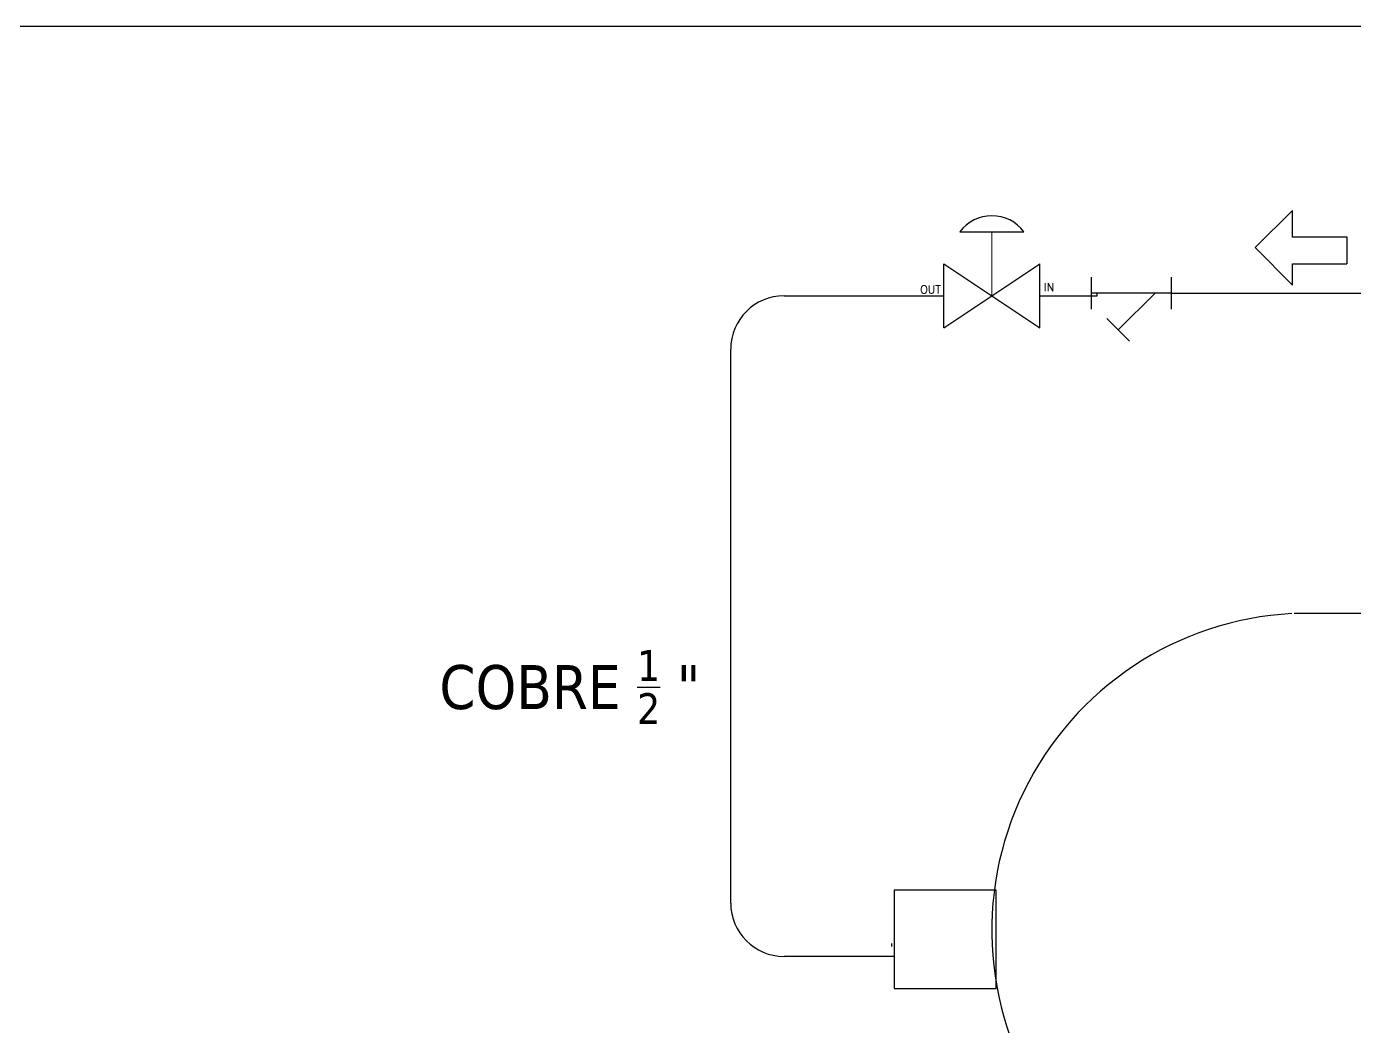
# Model space of a CAD drawing. Header units: millimetres. Extents: x -66 to 265, y 10 to 221.
# Drawn here: x 66.9 to 141.6, y 148.8 to 205 of the extents above; entities that cross this region are included whole.
import ezdxf
from ezdxf.enums import TextEntityAlignment as Align

# ---------------------------------------------------------------- set-up
doc = ezdxf.new("R2010")
doc.units = ezdxf.units.MM
for name, color, linetype in [('SYMS', 7, 'Continuous'), ('TERMS', 123, 'Continuous'), ('WIRENO', 250, 'Continuous'), ('WIRES', 7, 'Continuous')]:
    doc.layers.add(name, color=color, linetype=linetype)
doc.styles.get("Standard").update_dxf_attribs({"font": 'tahoma.ttf'})
doc.styles.add('WD', font='romans.shx')

# ---------------------------------------------------------------- blocks, each defined once
blk = doc.blocks.new('tanquecondinple')
at = {"layer": 'WIRENO'}
blk.add_line((119.244, 176.391), (184.848, 176.391), dxfattribs=at)
blk.add_lwpolyline([(96.739, 155.294), (102.472, 155.294), (102.472, 160.821), (96.739, 160.821)], close=True, dxfattribs=at)
blk.add_arc((120.057, 158.57), 17.823, 93.02871, 276.01616, dxfattribs=at)
blk = doc.blocks.new('HST1_STRAINER_Y_TYPE')
at = {"ltscale": 3.2258}
for p, q in [((0, 0.125), (0, -0.125)), ((0.625, 0.125), (0.625, -0.125)), ((0, 0), (0.625, 0)), ((0.125, 0), (0.412, -0.287)), ((0.324, -0.376), (0.501, -0.199))]:
    blk.add_line(p, q, dxfattribs=at)
at = {"style": 'WD', "flags": 1}
for tag, height, p in [('INST', 0.125, (0.33, 0.71)), ('LOC', 0.125, (0.306, 0.549)), ('TAG1', 0.125, (0.324, 0.34)), ('FAMILY', 0.01, (1.09, 0.044)), ('CAT', 0.01, (1.09, -0.001)), ('WDTYPE', 0.01, (1.102, -0.093)), ('MFG', 0.01, (1.092, -0.032)), ('ASSYCODE', 0.01, (1.12, -0.061))]:
    blk.add_attdef(tag, text='', height=height, dxfattribs=at).set_placement(p, align=Align.CENTER)
at = {"style": 'WD'}
for tag, height, p in [('WDTAGALT', 0.125, (0.035, 0.2)), ('TERM01', 0.0625, (-0.024, 0.018))]:
    blk.add_attdef(tag, text='', height=height, dxfattribs=at).set_placement(p, align=Align.RIGHT)
for tag, p, height in [('RATING1', (0.6, 0.18), 0.125), ('X4TERM01', (0, 0), 0.005), ('X1TERM03', (0.625, 0), 0.005), ('TERM03', (0.632, 0.013), 0.0625), ('DESC1', (-0.666, -0.258), 0.125), ('X8TERM02', (0.412, -0.287), 0.005), ('TERM02', (0.447, -0.365), 0.0625), ('DESC2', (-0.666, -0.442), 0.125), ('DESC3', (-0.666, -0.632), 0.125)]:
    blk.add_attdef(tag, p, '', height=height, dxfattribs=at)
blk.add_attdef('XREF', text='', height=0.0625, rotation=0.0625, dxfattribs=at).set_placement((0.649, -0.434), align=Align.TOP_CENTER)
blk = doc.blocks.new('HGVA1_DIAPHRAGM_VALVE2')
at = {"color": 7, "linetype": 'Continuous', "lineweight": 0, "ltscale": 3.2258}
for p, q in [((-0.25, 0.5), (0.25, 0.5)), ((0, 0), (0, 0.5))]:
    blk.add_line(p, q, dxfattribs=at)
for p, q in [((-0.375, -0.25), (-0.375, 0.25)), ((-0.375, -0.25), (0.375, 0.25)), ((-0.375, 0.25), (0.375, -0.25)), ((0.375, -0.25), (0.375, 0.25))]:
    blk.add_line(p, q)
at = {"ltscale": 25.4, "flags": 128}
blk.add_lwpolyline([(0.25, 0.5, 0.5), (-0.25, 0.5)], format="xyb", close=True, dxfattribs=at)
at = {"style": 'WD', "flags": 1}
for tag, p in [('INST', (-0.469, 0.748)), ('LOC', (-0.469, 0.587)), ('TAG1', (-0.469, 0.378))]:
    blk.add_attdef(tag, text='', height=0.125, dxfattribs=at).set_placement(p, align=Align.RIGHT)
at = {"style": 'WD'}
blk.add_attdef('XREF', text='', height=0.0625, rotation=0.0625, dxfattribs=at).set_placement((0.518, 0.271), align=Align.TOP_CENTER)
blk.add_attdef('TERM01', text='', height=0.0625, dxfattribs=at).set_placement((-0.399, 0.018), align=Align.RIGHT)
for tag, p, height in [('X4TERM01', (-0.375, 0), 0.005), ('X1TERM02', (0.375, 0), 0.005), ('TERM02', (0.406, 0.036), 0.0625), ('RATING1', (0.388, -0.162), 0.125), ('DESC1', (0.388, -0.378), 0.125), ('DESC2', (0.388, -0.562), 0.125), ('DESC3', (0.388, -0.752), 0.125), ('WDTAGALT', (0.388, -0.907), 0.125)]:
    blk.add_attdef(tag, p, '', height=height, dxfattribs=at)
at = {"style": 'WD', "flags": 1}
for tag, p in [('WDTYPE', (-0.154, -0.127)), ('FAMILY', (-0.143, -0.17)), ('CAT', (-0.143, -0.215)), ('MFG', (-0.141, -0.246)), ('ASSYCODE', (-0.113, -0.275))]:
    blk.add_attdef(tag, text='', height=0.01, dxfattribs=at).set_placement(p, align=Align.CENTER)

msp = doc.modelspace()

# ---------------------------------------------------------------- hatches: boundary and pattern name
at = {"layer": 'WIRENO'}
h = msp.add_hatch(dxfattribs=at)
h.set_pattern_fill('AR-CONC', color=256, scale=0.5)
h.set_pattern_definition([(50, (94.65, 114.085), (91.09, -7.97), [9.525, -104.775]), (355, (94.65, 114.085), (-17.62, 95.53), [7.62, -83.82]), (100.45, (102.24, 113.42), (73.47, 87.56), [8.095, -89.045]), (46.18, (94.65, 139.49), (135.54, -21.02), [14.29, -157.16]), (96.64, (105.94, 137.73), (118.7, 123.71), [12.14, -133.57]), (351.18, (94.65, 139.49), (118.7, 123.71), [11.43, -125.73]), (21, (107.35, 133.135), (75.81, -51.13), [9.525, -104.775]), (326, (107.35, 133.135), (30.9, 92.09), [7.62, -83.82]), (71.45, (113.66, 128.87), (106.71, 40.96), [8.095, -89.045]), (37.5, (94.647, 114.085), (1.544, 42.278), [0, -82.804, 0, -85.09, 0, -84.1375]), (7.5, (94.647, 114.085), (33.41, 50.09), [0, -48.514, 0, -80.899, 0, -32.0675]), (327.5, (66.326, 114.085), (67.795, -2.864), [0, -31.75, 0, -99.06, 0, -131.445]), (317.5, (53.626, 114.085), (74.065, 12.713), [0, -41.275, 0, -65.786, 0, -93.345])])
h.paths.add_polyline_path([(138.11, 191.667), (141.175, 191.667), (141.175, 193.168), (138.108, 193.168), (138.108, 194.662), (136.014, 192.57), (138.11, 190.462)])
h = msp.add_hatch(dxfattribs=at)
h.set_pattern_fill('AR-CONC', color=256)
h.paths.add_polyline_path([(141.175, 193.168), (138.108, 193.168), (138.108, 194.662), (136.014, 192.57), (138.11, 190.462), (138.11, 191.667), (141.175, 191.667)])
h = msp.add_hatch(dxfattribs=at)
h.set_pattern_fill('AR-CONC', color=256, scale=0.5)
h.set_pattern_definition([(50, (35.29, 88.97), (91.09, -7.97), [9.525, -104.775]), (355, (35.29, 88.97), (-17.62, 95.53), [7.62, -83.82]), (100.45, (42.88, 88.3), (73.47, 87.56), [8.095, -89.045]), (46.18, (35.29, 114.37), (135.54, -21.02), [14.29, -157.16]), (96.64, (46.59, 112.62), (118.7, 123.71), [12.14, -133.57]), (351.18, (35.3, 114.37), (118.7, 123.71), [11.43, -125.73]), (21, (47.99, 108.02), (75.81, -51.13), [9.525, -104.775]), (326, (47.99, 108.02), (30.9, 92.09), [7.62, -83.82]), (71.45, (54.31, 103.76), (106.71, 40.96), [8.095, -89.045]), (37.5, (35.293, 88.967), (1.544, 42.278), [0, -82.804, 0, -85.09, 0, -84.1375]), (7.5, (35.293, 88.967), (33.41, 50.09), [0, -48.514, 0, -80.899, 0, -32.0675]), (327.5, (6.972, 88.967), (67.795, -2.864), [0, -31.75, 0, -99.06, 0, -131.445]), (317.5, (-5.73, 88.97), (74.065, 12.713), [0, -41.275, 0, -65.786, 0, -93.345])])
h.paths.add_polyline_path([(81.44, 165.133), (81.44, 163.638), (83.534, 165.73), (81.439, 167.838), (81.439, 166.633), (78.373, 166.633), (78.373, 165.133)])

# ---------------------------------------------------------------- linework, layer by layer
at = {"color": 7, "linetype": 'Continuous'}
msp.add_line((265, 205), (15, 205), dxfattribs=at)
at = {"layer": 'WIRENO'}
for p, q in [((138.108, 194.662), (136.014, 192.57)), ((138.108, 193.168), (138.108, 194.662)), ((141.175, 193.168), (138.108, 193.168)), ((141.175, 191.666), (141.175, 193.168)), ((136.014, 192.57), (138.11, 190.462)), ((138.11, 190.462), (138.11, 191.667)), ((138.11, 191.667), (141.169, 191.667))]:
    msp.add_line(p, q, dxfattribs=at)
at = {"layer": 'WIRES'}
for p, q in [((109.519, 189.863), (118.506, 189.863)), ((123.906, 189.863), (127.131, 189.863)), ((127.131, 190.019), (126.781, 190.019)), ((127.131, 189.863), (127.131, 190.019)), ((131.281, 190.019), (147.327, 190.019)), ((106.519, 155.724), (106.519, 186.863)), ((115.567, 153.449), (115.567, 153.277)), ((115.705, 152.724), (109.519, 152.724))]:
    msp.add_line(p, q, dxfattribs=at)
for centre, start, end in [((109.519, 186.863), 90, 180), ((109.519, 155.724), 180, 270)]:
    msp.add_arc(centre, 3, start, end, dxfattribs=at)

# ---------------------------------------------------------------- block references
at = {"layer": 'SYMS'}
ref = msp.add_blockref('HGVA1_DIAPHRAGM_VALVE2', (121.206, 189.863), dxfattribs=dict(at, xscale=7.199999999999999, yscale=7.199999999999999, zscale=7.199999999999999))
ref.add_attrib('TERM01', 'OUT', dxfattribs={"layer": 'TERMS', "height": 0.45, "style": 'WD'}).set_placement((118.331, 189.996), align=Align.RIGHT)
ref.add_attrib('TERM02', 'IN', (124.132, 190.121), dxfattribs={"layer": 'TERMS', "height": 0.45, "style": 'WD'})
at = {"layer": 'SYMS', "xscale": -7.199999999999999, "yscale": 7.199999999999999, "zscale": 7.199999999999999}
msp.add_blockref('HST1_STRAINER_Y_TYPE', (131.281, 190.019), dxfattribs=at)
at = {"layer": 'WIRENO'}
msp.add_blockref('tanquecondinple', (18.966, -4.373), dxfattribs=at)

# ---------------------------------------------------------------- texts
at = {"layer": 'WIRENO', "insert": (90.138, 169.942), "char_height": 2.46944, "attachment_point": 1}
msp.add_mtext_dynamic_manual_height_columns('\\A1;COBRE {\\H0.7x;\\S1/2;} "', width=15.09488, gutter_width=12.347, heights=[0], dxfattribs=at)

doc.saveas('drawing.dxf')
